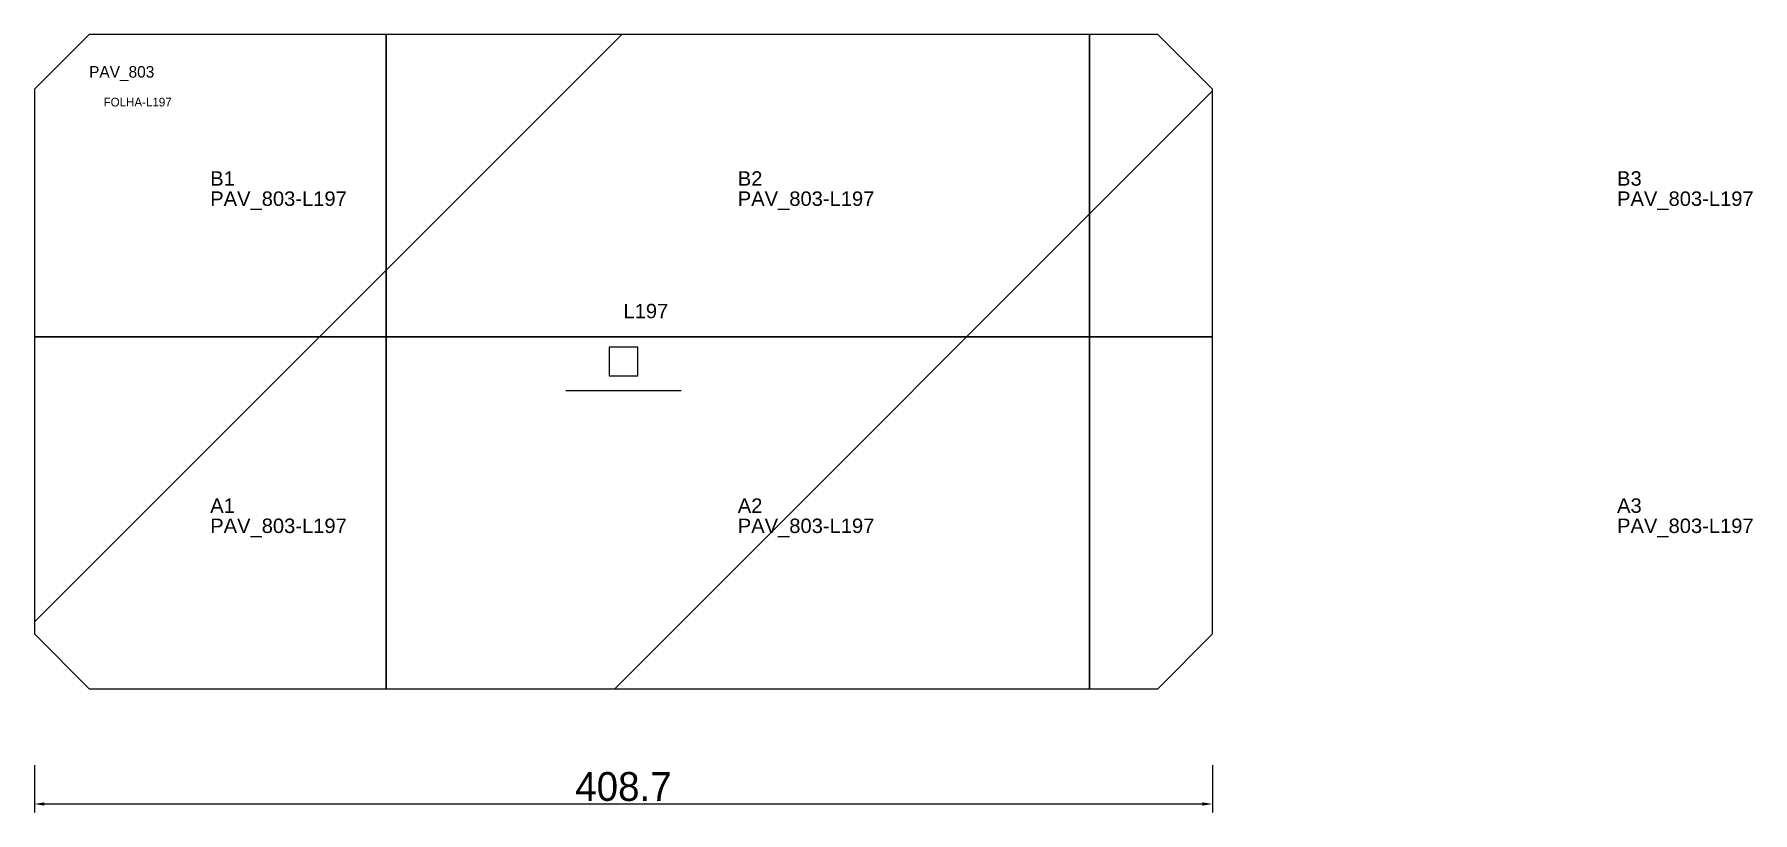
# Model space of a CAD drawing. Header units: metres. Extents: x 222 to 818, y -68 to 202.
import ezdxf

# ---------------------------------------------------------------- set-up
doc = ezdxf.new("R2010")
doc.units = ezdxf.units.M
for name, color, linetype in [('3', 3, 'CONTINUOUS'), ('AUX00', 7, 'CONTINUOUS'), ('COTA', 241, 'CONTINUOUS'), ('FOLHA', 255, 'CONTINUOUS'), ('Hachura', 251, 'CONTINUOUS'), ('NOMENCLATURA', 7, 'CONTINUOUS'), ('Nível', 160, 'CONTINUOUS'), ('Painéis', 200, 'CONTINUOUS'), ('Pilares', 5, 'CONTINUOUS'), ('SARR_2.2x7', 40, 'CONTINUOUS')]:
    doc.layers.add(name, color=color, linetype=linetype)
doc.styles.add('ARIAL', font='Arial.ttf')
doc.styles.add('STR_STANDARD', font='arial.ttf')
doc.dimstyles.new('EZ DXF', dxfattribs={"dimtxt": 10, "dimasz": 3.5, "dimexe": 3, "dimexo": 1.5, "dimgap": 1, "dimtad": 1, "dimdec": 1, "dimdsep": 46, "dimcen": 2.5, "dimazin": 3, "dimtfac": 1, "dimtmove": 0, "dimatfit": 3})

msp = doc.modelspace()

# ---------------------------------------------------------------- hatches: boundary and pattern name
at = {"layer": 'Hachura'}
h = msp.add_hatch(dxfattribs=at)
h.set_pattern_fill('ANSI31', scale=50)
h.paths.add_polyline_path([(241.2, 201.5), (222.2, 182.5), (222.2, -6.48), (241.2, -25.48), (611.88, -25.48), (630.88, -6.48), (630.88, 182.5), (611.88, 201.5)])
h = msp.add_hatch(dxfattribs=at)
h.set_pattern_fill('ANSI31', scale=50)
h.paths.add_polyline_path([(241.2, 201.5), (222.2, 182.5), (222.2, -6.48), (241.2, -25.48), (611.88, -25.48), (630.88, -6.48), (630.88, 182.5), (611.88, 201.5)])

# ---------------------------------------------------------------- linework, layer by layer
at = {"layer": '3'}
for points in [[(344.2, -25.48), (344.2, 201.5)], [(344.2, -25.48), (344.2, 201.5)], [(588.2, -25.48), (588.2, 201.5)], [(588.2, -25.48), (588.2, 201.5)], [(222.2, 96.52), (630.88, 96.52)], [(222.2, 96.52), (630.88, 96.52)]]:
    msp.add_lwpolyline(points, close=True, dxfattribs=at)
at = {"layer": 'Painéis', "color": 200}
for p, q in [((241.2, 201.5), (222.2, 182.5)), ((241.2, 201.5), (222.2, 182.5)), ((611.88, 201.5), (241.2, 201.5)), ((611.88, 201.5), (241.2, 201.5)), ((630.88, 182.5), (611.88, 201.5)), ((630.88, 182.5), (611.88, 201.5)), ((222.2, 182.5), (222.2, -6.48)), ((222.2, 182.5), (222.2, -6.48)), ((630.88, -6.48), (630.88, 182.5)), ((630.88, -6.48), (630.88, 182.5)), ((222.2, -6.48), (241.2, -25.48)), ((222.2, -6.48), (241.2, -25.48)), ((611.88, -25.48), (630.88, -6.48)), ((611.88, -25.48), (630.88, -6.48)), ((241.2, -25.48), (611.88, -25.48)), ((241.2, -25.48), (611.88, -25.48))]:
    msp.add_line(p, q, dxfattribs=at)
at = {"layer": 'Pilares'}
msp.add_lwpolyline([(421.54, 83.01), (431.54, 83.01), (431.54, 93.01), (421.54, 93.01)], close=True, dxfattribs=at)
msp.add_lwpolyline([(421.54, 83.01), (431.54, 83.01), (431.54, 93.01), (421.54, 93.01)], close=True, dxfattribs=at)
at = {"layer": 'SARR_2.2x7'}
msp.add_line((406.54, 78.01), (446.54, 78.01), dxfattribs=at)
msp.add_line((406.54, 78.01), (446.54, 78.01), dxfattribs=at)

# ---------------------------------------------------------------- texts
at = {"layer": '3', "style": 'STR_STANDARD'}
for s, p in [('B1', (283.2, 149.01)), ('B1', (283.2, 149.01)), ('B2', (466.2, 149.01)), ('B2', (466.2, 149.01)), ('B3', (771.2, 149.01)), ('B3', (771.2, 149.01)), ('A1', (283.2, 35.52)), ('A1', (283.2, 35.52)), ('A2', (466.2, 35.52)), ('A2', (466.2, 35.52)), ('A3', (771.2, 35.52)), ('A3', (771.2, 35.52))]:
    msp.add_text(s, height=5, dxfattribs=at).set_placement(p)
at = {"layer": 'AUX00', "style": 'STR_STANDARD'}
for p in [(283.2, 142.01), (283.2, 142.01), (466.2, 142.01), (466.2, 142.01), (771.2, 142.01), (771.2, 142.01), (283.2, 28.52), (283.2, 28.52), (466.2, 28.52), (466.2, 28.52), (771.2, 28.52), (771.2, 28.52)]:
    msp.add_text('PAV_803-L197', height=5, dxfattribs=at).set_placement(p)
at = {"layer": 'FOLHA'}
msp.add_text('FOLHA-L197', height=3, dxfattribs=at).set_placement((246.2, 176.5))
msp.add_text('FOLHA-L197', height=3, dxfattribs=at).set_placement((246.2, 176.5))
at = {"layer": 'NOMENCLATURA', "insert": (426.54, 108.01), "char_height": 5, "attachment_point": 1, "style": 'ARIAL'}
msp.add_mtext('L197', dxfattribs=at)
msp.add_mtext('L197', dxfattribs=at)
at = {"layer": 'Nível'}
msp.add_text('PAV_803', height=4, dxfattribs=at).set_placement((241.2, 186.5))
msp.add_text('PAV_803', height=4, dxfattribs=at).set_placement((241.2, 186.5))

# ---------------------------------------------------------------- dimensions: what is measured, and where the dimension line sits
at = {"layer": 'COTA'}
msp.add_linear_dim(base=(222.2, -65.48), p1=(222.2, -50.48), p2=(630.88, -50.48), dimstyle='EZ DXF', dxfattribs=at).render()
msp.add_linear_dim(base=(222.2, -65.48), p1=(222.2, -50.48), p2=(630.88, -50.48), dimstyle='EZ DXF', dxfattribs=at).render()

doc.saveas('drawing.dxf')
